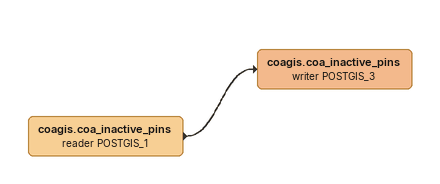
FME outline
coagis.coa_inactive_pins (reader POSTGIS_1)
    -> coagis.coa_inactive_pins (writer POSTGIS_3)
coagis.coa_inactive_pins (writer POSTGIS_3)
